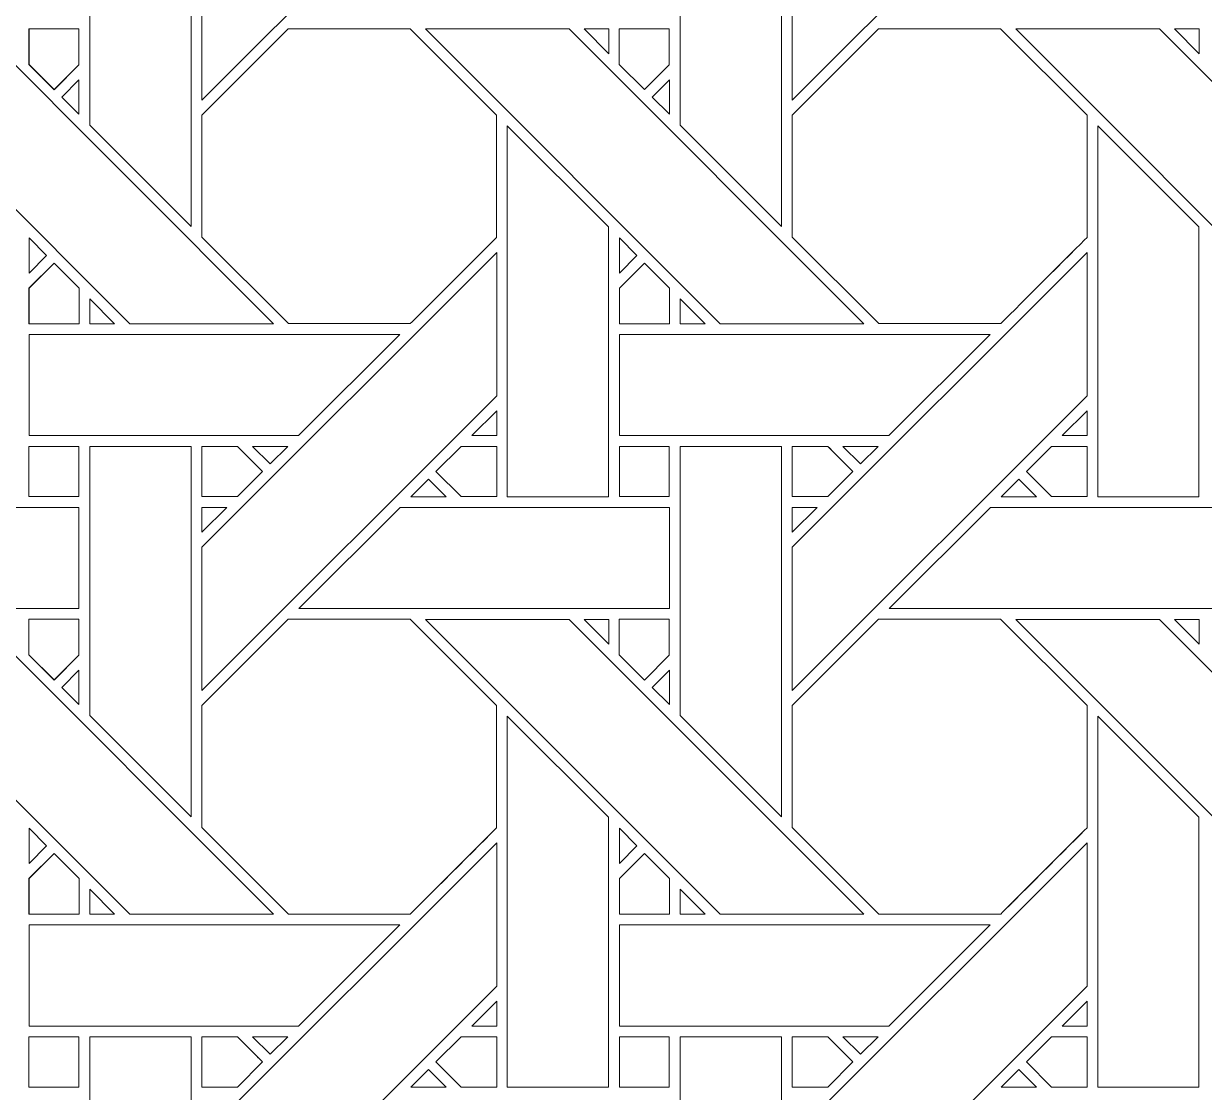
# Model space of a CAD drawing. Header units: inches. Extents: x 4.9 to 19.9, y 3.1 to 15.1.
# Drawn here: x 6.642 to 8.539, y 11.892 to 13.61 of the extents above; entities that cross this region are included whole.
import ezdxf

# ---------------------------------------------------------------- set-up
doc = ezdxf.new("R2010")
doc.units = ezdxf.units.IN
doc.header["$MEASUREMENT"] = 0
doc.layers.add('Design', color=7, linetype='Continuous', lineweight=0)

msp = doc.modelspace()

# ---------------------------------------------------------------- linework, layer by layer
at = {"layer": 'Design'}
for points, knots in [([(4.8829, 15.0948), (4.8829, 15.0948), (4.8829, 3.0948), (4.8829, 3.0948), (4.8829, 3.0948), (19.8829, 3.0948), (19.8829, 3.0948), (19.8829, 3.0948), (19.8829, 15.0948), (19.8829, 15.0948), (19.8829, 15.0948), (4.8829, 15.0948), (4.8829, 15.0948)], [0, 0, 0, 0, 1, 1, 1, 2, 2, 2, 3, 3, 3, 4, 4, 4, 4]), ([(5.4052, 14.5679), (5.4052, 14.5679), (5.4052, 3.6216), (5.4052, 3.6216), (5.4052, 3.6216), (19.3605, 3.6216), (19.3605, 3.6216), (19.3605, 3.6216), (19.3605, 14.5679), (19.3605, 14.5679), (19.3605, 14.5679), (5.4052, 14.5679), (5.4052, 14.5679)], [0, 0, 0, 0, 1, 1, 1, 2, 2, 2, 3, 3, 3, 4, 4, 4, 4]), ([(7.4017, 13.9603), (7.4017, 13.9603), (6.928, 13.4866), (6.928, 13.4866), (6.928, 13.4866), (6.928, 13.7167), (6.928, 13.7167), (6.928, 13.7167), (7.4017, 14.1903), (7.4017, 14.1903), (7.4017, 14.1903), (7.4017, 13.9603), (7.4017, 13.9603)], [0, 0, 0, 0, 1, 1, 1, 2, 2, 2, 3, 3, 3, 4, 4, 4, 4]), ([(8.3504, 13.9603), (8.3504, 13.9603), (7.8768, 13.4866), (7.8768, 13.4866), (7.8768, 13.4866), (7.8768, 13.7167), (7.8768, 13.7167), (7.8768, 13.7167), (8.3504, 14.1903), (8.3504, 14.1903), (8.3504, 14.1903), (8.3504, 13.9603), (8.3504, 13.9603)], [0, 0, 0, 0, 1, 1, 1, 2, 2, 2, 3, 3, 3, 4, 4, 4, 4]), ([(6.748, 13.4466), (6.748, 13.4466), (6.748, 13.8788), (6.748, 13.8788), (6.748, 13.8788), (6.9109, 13.8788), (6.9109, 13.8788), (6.9109, 13.8788), (6.9109, 13.2837), (6.9109, 13.2837), (6.9109, 13.2837), (6.748, 13.4466), (6.748, 13.4466)], [0, 0, 0, 0, 1, 1, 1, 2, 2, 2, 3, 3, 3, 4, 4, 4, 4]), ([(7.6967, 13.4466), (7.6967, 13.4466), (7.6967, 13.8788), (7.6967, 13.8788), (7.6967, 13.8788), (7.8596, 13.8788), (7.8596, 13.8788), (7.8596, 13.8788), (7.8596, 13.2837), (7.8596, 13.2837), (7.8596, 13.2837), (7.6967, 13.4466), (7.6967, 13.4466)], [0, 0, 0, 0, 1, 1, 1, 2, 2, 2, 3, 3, 3, 4, 4, 4, 4]), ([(6.5694, 13.601), (6.5694, 13.601), (7.043, 13.1273), (7.043, 13.1273), (7.043, 13.1273), (6.812, 13.1273), (6.812, 13.1273), (6.812, 13.1273), (6.3385, 13.601), (6.3385, 13.601), (6.3385, 13.601), (6.5694, 13.601), (6.5694, 13.601)], [0, 0, 0, 0, 1, 1, 1, 2, 2, 2, 3, 3, 3, 4, 4, 4, 4]), ([(6.7303, 13.601), (6.7303, 13.601), (6.7303, 13.5435), (6.7303, 13.5435), (6.7303, 13.5435), (6.6904, 13.5035), (6.6904, 13.5035), (6.6904, 13.5035), (6.65, 13.5438), (6.65, 13.5438), (6.65, 13.5438), (6.65, 13.601), (6.65, 13.601), (6.65, 13.601), (6.7303, 13.601), (6.7303, 13.601)], [0, 0, 0, 0, 1, 1, 1, 2, 2, 2, 3, 3, 3, 4, 4, 4, 5, 5, 5, 5]), ([(6.6905, 13.5034), (6.6905, 13.5034), (6.6502, 13.5438), (6.6502, 13.5438), (6.6502, 13.5438), (6.6502, 13.601), (6.6502, 13.601), (6.6502, 13.601), (6.7304, 13.601), (6.7304, 13.601), (6.7304, 13.601), (6.7304, 13.5434), (6.7304, 13.5434), (6.7304, 13.5434), (6.6905, 13.5034), (6.6905, 13.5034)], [0, 0, 0, 0, 1, 1, 1, 2, 2, 2, 3, 3, 3, 4, 4, 4, 5, 5, 5, 5]), ([(7.0667, 13.601), (7.0667, 13.601), (7.2629, 13.601), (7.2629, 13.601), (7.2629, 13.601), (7.4016, 13.4623), (7.4016, 13.4623), (7.4016, 13.4623), (7.4016, 13.2661), (7.4016, 13.2661), (7.3838, 13.2481), (7.2719, 13.1364), (7.2629, 13.1274), (7.2629, 13.1274), (7.0672, 13.1274), (7.0672, 13.1274), (7.0672, 13.1274), (6.928, 13.2666), (6.928, 13.2666), (6.928, 13.2666), (6.928, 13.4623), (6.928, 13.4623), (6.928, 13.4623), (7.0667, 13.601), (7.0667, 13.601)], [0, 0, 0, 0, 1, 1, 1, 2, 2, 2, 3, 3, 3, 4, 4, 4, 5, 5, 5, 6, 6, 6, 7, 7, 7, 8, 8, 8, 8]), ([(7.2629, 13.601), (7.2629, 13.601), (7.4016, 13.4623), (7.4016, 13.4623), (7.4016, 13.4623), (7.4016, 13.2661), (7.4016, 13.2661), (7.3838, 13.2481), (7.2719, 13.1363), (7.2629, 13.1274), (7.2629, 13.1274), (7.0672, 13.1274), (7.0672, 13.1274), (7.0672, 13.1274), (6.928, 13.2666), (6.928, 13.2666), (6.928, 13.2666), (6.928, 13.4623), (6.928, 13.4623), (6.928, 13.4623), (7.0667, 13.601), (7.0667, 13.601), (7.0667, 13.601), (7.2629, 13.601), (7.2629, 13.601)], [0, 0, 0, 0, 1, 1, 1, 2, 2, 2, 3, 3, 3, 4, 4, 4, 5, 5, 5, 6, 6, 6, 7, 7, 7, 8, 8, 8, 8]), ([(7.9918, 13.1273), (7.9918, 13.1273), (7.7607, 13.1273), (7.7607, 13.1273), (7.7607, 13.1273), (7.2872, 13.601), (7.2872, 13.601), (7.2872, 13.601), (7.5181, 13.601), (7.5181, 13.601), (7.5181, 13.601), (7.9918, 13.1273), (7.9918, 13.1273)], [0, 0, 0, 0, 1, 1, 1, 2, 2, 2, 3, 3, 3, 4, 4, 4, 4]), ([(7.5422, 13.601), (7.5422, 13.601), (7.5817, 13.601), (7.5817, 13.601), (7.5817, 13.601), (7.5817, 13.5611), (7.5817, 13.5611), (7.5817, 13.5611), (7.5422, 13.601), (7.5422, 13.601)], [0, 0, 0, 0, 1, 1, 1, 2, 2, 2, 3, 3, 3, 3]), ([(7.6791, 13.601), (7.6791, 13.601), (7.6791, 13.5434), (7.6791, 13.5434), (7.6791, 13.5434), (7.6392, 13.5035), (7.6392, 13.5035), (7.6392, 13.5035), (7.5988, 13.5438), (7.5988, 13.5438), (7.5988, 13.5438), (7.5988, 13.601), (7.5988, 13.601), (7.5988, 13.601), (7.6791, 13.601), (7.6791, 13.601)], [0, 0, 0, 0, 1, 1, 1, 2, 2, 2, 3, 3, 3, 4, 4, 4, 5, 5, 5, 5]), ([(7.6791, 13.5434), (7.6791, 13.5434), (7.6392, 13.5035), (7.6392, 13.5035), (7.6392, 13.5035), (7.5988, 13.5438), (7.5988, 13.5438), (7.5988, 13.5438), (7.5988, 13.601), (7.5988, 13.601), (7.5988, 13.601), (7.6791, 13.601), (7.6791, 13.601), (7.6791, 13.601), (7.6791, 13.5434), (7.6791, 13.5434)], [0, 0, 0, 0, 1, 1, 1, 2, 2, 2, 3, 3, 3, 4, 4, 4, 5, 5, 5, 5]), ([(8.0154, 13.601), (8.0154, 13.601), (8.2116, 13.601), (8.2116, 13.601), (8.2116, 13.601), (8.3504, 13.4623), (8.3504, 13.4623), (8.3504, 13.4623), (8.3504, 13.2661), (8.3504, 13.2661), (8.3326, 13.2481), (8.2207, 13.1364), (8.2117, 13.1274), (8.2117, 13.1274), (8.016, 13.1274), (8.016, 13.1274), (8.016, 13.1274), (7.8767, 13.2666), (7.8767, 13.2666), (7.8767, 13.2666), (7.8767, 13.4623), (7.8767, 13.4623), (7.8767, 13.4623), (8.0154, 13.601), (8.0154, 13.601)], [0, 0, 0, 0, 1, 1, 1, 2, 2, 2, 3, 3, 3, 4, 4, 4, 5, 5, 5, 6, 6, 6, 7, 7, 7, 8, 8, 8, 8]), ([(8.2116, 13.601), (8.2116, 13.601), (8.3504, 13.4623), (8.3504, 13.4623), (8.3504, 13.4623), (8.3504, 13.2661), (8.3504, 13.2661), (8.3327, 13.2482), (8.2207, 13.1365), (8.2117, 13.1274), (8.2117, 13.1274), (8.016, 13.1274), (8.016, 13.1274), (8.016, 13.1274), (7.8767, 13.2666), (7.8767, 13.2666), (7.8767, 13.2666), (7.8767, 13.4623), (7.8767, 13.4623), (7.8767, 13.4623), (8.0154, 13.601), (8.0154, 13.601), (8.0154, 13.601), (8.2116, 13.601), (8.2116, 13.601)], [0, 0, 0, 0, 1, 1, 1, 2, 2, 2, 3, 3, 3, 4, 4, 4, 5, 5, 5, 6, 6, 6, 7, 7, 7, 8, 8, 8, 8]), ([(8.9405, 13.1273), (8.9405, 13.1273), (8.7095, 13.1273), (8.7095, 13.1273), (8.7095, 13.1273), (8.2359, 13.601), (8.2359, 13.601), (8.2359, 13.601), (8.4669, 13.601), (8.4669, 13.601), (8.4669, 13.601), (8.9405, 13.1273), (8.9405, 13.1273)], [0, 0, 0, 0, 1, 1, 1, 2, 2, 2, 3, 3, 3, 4, 4, 4, 4]), ([(8.491, 13.601), (8.491, 13.601), (8.5304, 13.601), (8.5304, 13.601), (8.5304, 13.601), (8.5304, 13.5611), (8.5304, 13.5611), (8.5304, 13.5611), (8.491, 13.601), (8.491, 13.601)], [0, 0, 0, 0, 1, 1, 1, 2, 2, 2, 3, 3, 3, 3]), ([(6.7304, 13.5191), (6.7304, 13.5191), (6.7304, 13.464), (6.7304, 13.464), (6.7304, 13.464), (6.7027, 13.4913), (6.7027, 13.4913), (6.7027, 13.4913), (6.7304, 13.5191), (6.7304, 13.5191)], [0, 0, 0, 0, 1, 1, 1, 2, 2, 2, 3, 3, 3, 3]), ([(7.6792, 13.5191), (7.6792, 13.5191), (7.6792, 13.464), (7.6792, 13.464), (7.6792, 13.464), (7.6514, 13.4913), (7.6514, 13.4913), (7.6514, 13.4913), (7.6792, 13.5191), (7.6792, 13.5191)], [0, 0, 0, 0, 1, 1, 1, 2, 2, 2, 3, 3, 3, 3]), ([(7.4188, 12.8493), (7.4188, 12.8493), (7.4188, 13.4452), (7.4188, 13.4452), (7.4188, 13.4452), (7.5816, 13.283), (7.5816, 13.283), (7.5816, 13.283), (7.5816, 12.8493), (7.5816, 12.8493), (7.5816, 12.8493), (7.4188, 12.8493), (7.4188, 12.8493)], [0, 0, 0, 0, 1, 1, 1, 2, 2, 2, 3, 3, 3, 4, 4, 4, 4]), ([(8.3676, 12.8493), (8.3676, 12.8493), (8.3676, 13.4452), (8.3676, 13.4452), (8.3676, 13.4452), (8.5303, 13.283), (8.5303, 13.283), (8.5303, 13.283), (8.5303, 12.8493), (8.5303, 12.8493), (8.5303, 12.8493), (8.3676, 12.8493), (8.3676, 12.8493)], [0, 0, 0, 0, 1, 1, 1, 2, 2, 2, 3, 3, 3, 4, 4, 4, 4]), ([(6.6502, 13.2088), (6.6502, 13.2088), (6.6502, 13.2655), (6.6502, 13.2655), (6.6502, 13.2655), (6.6784, 13.2369), (6.6784, 13.2369), (6.6784, 13.2369), (6.6502, 13.2088), (6.6502, 13.2088)], [0, 0, 0, 0, 1, 1, 1, 2, 2, 2, 3, 3, 3, 3]), ([(7.5989, 13.2088), (7.5989, 13.2088), (7.5989, 13.2655), (7.5989, 13.2655), (7.5989, 13.2655), (7.6271, 13.2369), (7.6271, 13.2369), (7.6271, 13.2369), (7.5989, 13.2088), (7.5989, 13.2088)], [0, 0, 0, 0, 1, 1, 1, 2, 2, 2, 3, 3, 3, 3]), ([(7.4017, 13.0116), (7.4017, 13.0116), (6.928, 12.5379), (6.928, 12.5379), (6.928, 12.5379), (6.928, 12.768), (6.928, 12.768), (6.928, 12.768), (7.4017, 13.2416), (7.4017, 13.2416), (7.4017, 13.2416), (7.4017, 13.0116), (7.4017, 13.0116)], [0, 0, 0, 0, 1, 1, 1, 2, 2, 2, 3, 3, 3, 4, 4, 4, 4]), ([(8.3504, 13.0116), (8.3504, 13.0116), (7.8768, 12.5379), (7.8768, 12.5379), (7.8768, 12.5379), (7.8768, 12.768), (7.8768, 12.768), (7.8768, 12.768), (8.3504, 13.2416), (8.3504, 13.2416), (8.3504, 13.2416), (8.3504, 13.0116), (8.3504, 13.0116)], [0, 0, 0, 0, 1, 1, 1, 2, 2, 2, 3, 3, 3, 4, 4, 4, 4]), ([(6.6501, 13.1272), (6.6501, 13.1272), (6.6501, 13.1845), (6.6501, 13.1845), (6.6501, 13.1845), (6.6904, 13.2248), (6.6904, 13.2248), (6.6904, 13.2248), (6.7307, 13.1845), (6.7307, 13.1845), (6.7307, 13.1845), (6.7307, 13.1272), (6.7307, 13.1272), (6.7307, 13.1272), (6.6501, 13.1272), (6.6501, 13.1272)], [0, 0, 0, 0, 1, 1, 1, 2, 2, 2, 3, 3, 3, 4, 4, 4, 5, 5, 5, 5]), ([(6.6905, 13.2247), (6.6905, 13.2247), (6.7308, 13.1844), (6.7308, 13.1844), (6.7308, 13.1844), (6.7308, 13.1271), (6.7308, 13.1271), (6.7308, 13.1271), (6.6502, 13.1271), (6.6502, 13.1271), (6.6502, 13.1271), (6.6502, 13.1844), (6.6502, 13.1844), (6.6502, 13.1844), (6.6905, 13.2247), (6.6905, 13.2247)], [0, 0, 0, 0, 1, 1, 1, 2, 2, 2, 3, 3, 3, 4, 4, 4, 5, 5, 5, 5]), ([(7.5989, 13.1271), (7.5989, 13.1271), (7.5989, 13.1844), (7.5989, 13.1844), (7.5989, 13.1844), (7.6392, 13.2247), (7.6392, 13.2247), (7.6392, 13.2247), (7.6795, 13.1844), (7.6795, 13.1844), (7.6795, 13.1844), (7.6795, 13.1271), (7.6795, 13.1271), (7.6795, 13.1271), (7.5989, 13.1271), (7.5989, 13.1271)], [0, 0, 0, 0, 1, 1, 1, 2, 2, 2, 3, 3, 3, 4, 4, 4, 5, 5, 5, 5]), ([(7.6392, 13.2247), (7.6392, 13.2247), (7.6795, 13.1844), (7.6795, 13.1844), (7.6795, 13.1844), (7.6795, 13.1271), (7.6795, 13.1271), (7.6795, 13.1271), (7.5989, 13.1271), (7.5989, 13.1271), (7.5989, 13.1271), (7.5989, 13.1844), (7.5989, 13.1844), (7.5989, 13.1844), (7.6392, 13.2247), (7.6392, 13.2247)], [0, 0, 0, 0, 1, 1, 1, 2, 2, 2, 3, 3, 3, 4, 4, 4, 5, 5, 5, 5]), ([(6.7481, 13.1273), (6.7481, 13.1273), (6.7481, 13.1671), (6.7481, 13.1671), (6.7481, 13.1671), (6.7878, 13.1273), (6.7878, 13.1273), (6.7878, 13.1273), (6.7481, 13.1273), (6.7481, 13.1273)], [0, 0, 0, 0, 1, 1, 1, 2, 2, 2, 3, 3, 3, 3]), ([(7.6968, 13.1273), (7.6968, 13.1273), (7.6968, 13.1671), (7.6968, 13.1671), (7.6968, 13.1671), (7.7365, 13.1273), (7.7365, 13.1273), (7.7365, 13.1273), (7.6968, 13.1273), (7.6968, 13.1273)], [0, 0, 0, 0, 1, 1, 1, 2, 2, 2, 3, 3, 3, 3]), ([(6.6502, 12.9474), (6.6502, 12.9474), (6.6502, 13.1101), (6.6502, 13.1101), (6.6502, 13.1101), (7.2459, 13.1101), (7.2459, 13.1101), (7.2459, 13.1101), (7.0831, 12.9474), (7.0831, 12.9474), (7.0831, 12.9474), (6.6502, 12.9474), (6.6502, 12.9474)], [0, 0, 0, 0, 1, 1, 1, 2, 2, 2, 3, 3, 3, 4, 4, 4, 4]), ([(8.1946, 13.1101), (8.1946, 13.1101), (8.0319, 12.9474), (8.0319, 12.9474), (8.0319, 12.9474), (7.5989, 12.9474), (7.5989, 12.9474), (7.5989, 12.9474), (7.5989, 13.1101), (7.5989, 13.1101), (7.5989, 13.1101), (8.1946, 13.1101), (8.1946, 13.1101)], [0, 0, 0, 0, 1, 1, 1, 2, 2, 2, 3, 3, 3, 4, 4, 4, 4]), ([(7.4017, 12.9474), (7.4017, 12.9474), (7.3619, 12.9474), (7.3619, 12.9474), (7.3619, 12.9474), (7.4017, 12.9872), (7.4017, 12.9872), (7.4017, 12.9872), (7.4017, 12.9474), (7.4017, 12.9474)], [0, 0, 0, 0, 1, 1, 1, 2, 2, 2, 3, 3, 3, 3]), ([(8.3504, 12.9474), (8.3504, 12.9474), (8.3107, 12.9474), (8.3107, 12.9474), (8.3107, 12.9474), (8.3504, 12.9872), (8.3504, 12.9872), (8.3504, 12.9872), (8.3504, 12.9474), (8.3504, 12.9474)], [0, 0, 0, 0, 1, 1, 1, 2, 2, 2, 3, 3, 3, 3]), ([(6.6501, 12.8494), (6.6501, 12.8494), (6.6501, 12.9301), (6.6501, 12.9301), (6.6501, 12.9301), (6.7304, 12.9301), (6.7304, 12.9301), (6.7304, 12.9301), (6.7304, 12.8494), (6.7304, 12.8494), (6.7304, 12.8494), (6.6501, 12.8494), (6.6501, 12.8494)], [0, 0, 0, 0, 1, 1, 1, 2, 2, 2, 3, 3, 3, 4, 4, 4, 4]), ([(6.7304, 12.9301), (6.7304, 12.9301), (6.7304, 12.8494), (6.7304, 12.8494), (6.7304, 12.8494), (6.6501, 12.8494), (6.6501, 12.8494), (6.6501, 12.8494), (6.6501, 12.9301), (6.6501, 12.9301), (6.6501, 12.9301), (6.7304, 12.9301), (6.7304, 12.9301)], [0, 0, 0, 0, 1, 1, 1, 2, 2, 2, 3, 3, 3, 4, 4, 4, 4]), ([(6.9109, 12.9301), (6.9109, 12.9301), (6.9109, 12.335), (6.9109, 12.335), (6.9109, 12.335), (6.748, 12.4979), (6.748, 12.4979), (6.748, 12.4979), (6.748, 12.9301), (6.748, 12.9301), (6.748, 12.9301), (6.9109, 12.9301), (6.9109, 12.9301)], [0, 0, 0, 0, 1, 1, 1, 2, 2, 2, 3, 3, 3, 4, 4, 4, 4]), ([(6.985, 12.9301), (6.9902, 12.925), (7.021, 12.8942), (7.0254, 12.8898), (7.0254, 12.8898), (6.985, 12.8494), (6.985, 12.8494), (6.985, 12.8494), (6.928, 12.8494), (6.928, 12.8494), (6.928, 12.8494), (6.928, 12.9301), (6.928, 12.9301), (6.928, 12.9301), (6.985, 12.9301), (6.985, 12.9301)], [0, 0, 0, 0, 1, 1, 1, 2, 2, 2, 3, 3, 3, 4, 4, 4, 5, 5, 5, 5]), ([(7.0096, 12.9056), (7.0096, 12.9056), (7.0254, 12.8898), (7.0254, 12.8898), (7.0254, 12.8898), (6.985, 12.8494), (6.985, 12.8494), (6.985, 12.8494), (6.928, 12.8494), (6.928, 12.8494), (6.928, 12.8494), (6.928, 12.9301), (6.928, 12.9301), (6.928, 12.9301), (6.985, 12.9301), (6.985, 12.9301), (6.9904, 12.9248), (7.0003, 12.9149), (7.0096, 12.9056)], [0, 0, 0, 0, 1, 1, 1, 2, 2, 2, 3, 3, 3, 4, 4, 4, 5, 5, 5, 6, 6, 6, 6]), ([(7.0095, 12.9301), (7.0095, 12.9301), (7.0659, 12.9301), (7.0659, 12.9301), (7.0659, 12.9301), (7.0376, 12.9019), (7.0376, 12.9019), (7.0376, 12.9019), (7.0095, 12.9301), (7.0095, 12.9301)], [0, 0, 0, 0, 1, 1, 1, 2, 2, 2, 3, 3, 3, 3]), ([(7.3445, 12.8494), (7.3445, 12.8494), (7.3042, 12.8897), (7.3042, 12.8897), (7.3042, 12.8897), (7.3446, 12.9302), (7.3446, 12.9302), (7.3446, 12.9302), (7.4017, 12.9302), (7.4017, 12.9302), (7.4017, 12.9302), (7.4017, 12.8494), (7.4017, 12.8494), (7.4017, 12.8494), (7.3445, 12.8494), (7.3445, 12.8494)], [0, 0, 0, 0, 1, 1, 1, 2, 2, 2, 3, 3, 3, 4, 4, 4, 5, 5, 5, 5]), ([(7.3042, 12.8897), (7.3042, 12.8897), (7.3446, 12.9302), (7.3446, 12.9302), (7.3446, 12.9302), (7.4017, 12.9302), (7.4017, 12.9302), (7.4017, 12.9302), (7.4017, 12.8494), (7.4017, 12.8494), (7.4017, 12.8494), (7.3445, 12.8494), (7.3445, 12.8494), (7.3445, 12.8494), (7.3042, 12.8897), (7.3042, 12.8897)], [0, 0, 0, 0, 1, 1, 1, 2, 2, 2, 3, 3, 3, 4, 4, 4, 5, 5, 5, 5]), ([(7.5989, 12.8494), (7.5989, 12.8494), (7.5989, 12.9301), (7.5989, 12.9301), (7.5989, 12.9301), (7.6791, 12.9301), (7.6791, 12.9301), (7.6791, 12.9301), (7.6791, 12.8494), (7.6791, 12.8494), (7.6791, 12.8494), (7.5989, 12.8494), (7.5989, 12.8494)], [0, 0, 0, 0, 1, 1, 1, 2, 2, 2, 3, 3, 3, 4, 4, 4, 4]), ([(7.6791, 12.9301), (7.6791, 12.9301), (7.6791, 12.8494), (7.6791, 12.8494), (7.6791, 12.8494), (7.5989, 12.8494), (7.5989, 12.8494), (7.5989, 12.8494), (7.5989, 12.9301), (7.5989, 12.9301), (7.5989, 12.9301), (7.6791, 12.9301), (7.6791, 12.9301)], [0, 0, 0, 0, 1, 1, 1, 2, 2, 2, 3, 3, 3, 4, 4, 4, 4]), ([(7.6967, 12.4979), (7.6967, 12.4979), (7.6967, 12.9301), (7.6967, 12.9301), (7.6967, 12.9301), (7.8596, 12.9301), (7.8596, 12.9301), (7.8596, 12.9301), (7.8596, 12.335), (7.8596, 12.335), (7.8596, 12.335), (7.6967, 12.4979), (7.6967, 12.4979)], [0, 0, 0, 0, 1, 1, 1, 2, 2, 2, 3, 3, 3, 4, 4, 4, 4]), ([(7.9338, 12.9301), (7.9389, 12.925), (7.9697, 12.8942), (7.9741, 12.8898), (7.9741, 12.8898), (7.9337, 12.8494), (7.9337, 12.8494), (7.9337, 12.8494), (7.8767, 12.8494), (7.8767, 12.8494), (7.8767, 12.8494), (7.8767, 12.9301), (7.8767, 12.9301), (7.8767, 12.9301), (7.9338, 12.9301), (7.9338, 12.9301)], [0, 0, 0, 0, 1, 1, 1, 2, 2, 2, 3, 3, 3, 4, 4, 4, 5, 5, 5, 5]), ([(7.9741, 12.8898), (7.9741, 12.8898), (7.9337, 12.8494), (7.9337, 12.8494), (7.9337, 12.8494), (7.8767, 12.8494), (7.8767, 12.8494), (7.8767, 12.8494), (7.8767, 12.9301), (7.8767, 12.9301), (7.8767, 12.9301), (7.9338, 12.9301), (7.9338, 12.9301), (7.939, 12.9249), (7.9698, 12.8941), (7.9741, 12.8898)], [0, 0, 0, 0, 1, 1, 1, 2, 2, 2, 3, 3, 3, 4, 4, 4, 5, 5, 5, 5]), ([(7.9582, 12.9301), (7.9582, 12.9301), (8.0147, 12.9301), (8.0147, 12.9301), (8.0147, 12.9301), (7.9864, 12.9019), (7.9864, 12.9019), (7.9864, 12.9019), (7.9582, 12.9301), (7.9582, 12.9301)], [0, 0, 0, 0, 1, 1, 1, 2, 2, 2, 3, 3, 3, 3]), ([(8.3504, 12.9302), (8.3504, 12.9302), (8.3504, 12.8494), (8.3504, 12.8494), (8.3504, 12.8494), (8.2933, 12.8494), (8.2933, 12.8494), (8.2933, 12.8494), (8.2529, 12.8897), (8.2529, 12.8897), (8.2529, 12.8897), (8.2933, 12.9302), (8.2933, 12.9302), (8.2933, 12.9302), (8.3504, 12.9302), (8.3504, 12.9302)], [0, 0, 0, 0, 1, 1, 1, 2, 2, 2, 3, 3, 3, 4, 4, 4, 5, 5, 5, 5]), ([(8.2529, 12.8897), (8.2529, 12.8897), (8.2933, 12.9302), (8.2933, 12.9302), (8.2933, 12.9302), (8.3504, 12.9302), (8.3504, 12.9302), (8.3504, 12.9302), (8.3504, 12.8494), (8.3504, 12.8494), (8.3504, 12.8494), (8.2933, 12.8494), (8.2933, 12.8494), (8.2933, 12.8494), (8.2529, 12.8897), (8.2529, 12.8897)], [0, 0, 0, 0, 1, 1, 1, 2, 2, 2, 3, 3, 3, 4, 4, 4, 5, 5, 5, 5]), ([(7.3204, 12.8493), (7.3204, 12.8493), (7.2639, 12.8493), (7.2639, 12.8493), (7.2639, 12.8493), (7.2921, 12.8776), (7.2921, 12.8776), (7.2921, 12.8776), (7.3204, 12.8493), (7.3204, 12.8493)], [0, 0, 0, 0, 1, 1, 1, 2, 2, 2, 3, 3, 3, 3]), ([(8.2691, 12.8493), (8.2691, 12.8493), (8.2126, 12.8493), (8.2126, 12.8493), (8.2126, 12.8493), (8.2408, 12.8776), (8.2408, 12.8776), (8.2408, 12.8776), (8.2691, 12.8493), (8.2691, 12.8493)], [0, 0, 0, 0, 1, 1, 1, 2, 2, 2, 3, 3, 3, 3]), ([(6.298, 12.8322), (6.298, 12.8322), (6.7304, 12.8322), (6.7304, 12.8322), (6.7304, 12.8322), (6.7304, 12.6694), (6.7304, 12.6694), (6.7304, 12.6694), (6.1351, 12.6694), (6.1351, 12.6694), (6.1351, 12.6694), (6.298, 12.8322), (6.298, 12.8322)], [0, 0, 0, 0, 1, 1, 1, 2, 2, 2, 3, 3, 3, 4, 4, 4, 4]), ([(6.9679, 12.8322), (6.9679, 12.8322), (6.928, 12.7924), (6.928, 12.7924), (6.928, 12.7924), (6.928, 12.8322), (6.928, 12.8322), (6.928, 12.8322), (6.9679, 12.8322), (6.9679, 12.8322)], [0, 0, 0, 0, 1, 1, 1, 2, 2, 2, 3, 3, 3, 3]), ([(7.6792, 12.8322), (7.6792, 12.8322), (7.6792, 12.6694), (7.6792, 12.6694), (7.6792, 12.6694), (7.0839, 12.6694), (7.0839, 12.6694), (7.0839, 12.6694), (7.2467, 12.8322), (7.2467, 12.8322), (7.2467, 12.8322), (7.6792, 12.8322), (7.6792, 12.8322)], [0, 0, 0, 0, 1, 1, 1, 2, 2, 2, 3, 3, 3, 4, 4, 4, 4]), ([(7.9166, 12.8322), (7.9166, 12.8322), (7.8768, 12.7924), (7.8768, 12.7924), (7.8768, 12.7924), (7.8768, 12.8322), (7.8768, 12.8322), (7.8768, 12.8322), (7.9166, 12.8322), (7.9166, 12.8322)], [0, 0, 0, 0, 1, 1, 1, 2, 2, 2, 3, 3, 3, 3]), ([(8.6279, 12.8322), (8.6279, 12.8322), (8.6279, 12.6694), (8.6279, 12.6694), (8.6279, 12.6694), (8.0326, 12.6694), (8.0326, 12.6694), (8.0326, 12.6694), (8.1954, 12.8322), (8.1954, 12.8322), (8.1954, 12.8322), (8.6279, 12.8322), (8.6279, 12.8322)], [0, 0, 0, 0, 1, 1, 1, 2, 2, 2, 3, 3, 3, 4, 4, 4, 4]), ([(6.5694, 12.6522), (6.5694, 12.6522), (7.043, 12.1786), (7.043, 12.1786), (7.043, 12.1786), (6.812, 12.1786), (6.812, 12.1786), (6.812, 12.1786), (6.3385, 12.6522), (6.3385, 12.6522), (6.3385, 12.6522), (6.5694, 12.6522), (6.5694, 12.6522)], [0, 0, 0, 0, 1, 1, 1, 2, 2, 2, 3, 3, 3, 4, 4, 4, 4]), ([(6.7304, 12.6523), (6.7304, 12.6523), (6.7304, 12.5947), (6.7304, 12.5947), (6.7304, 12.5947), (6.6904, 12.5548), (6.6904, 12.5548), (6.6904, 12.5548), (6.6501, 12.5951), (6.6501, 12.5951), (6.6501, 12.5951), (6.6501, 12.6523), (6.6501, 12.6523), (6.6501, 12.6523), (6.7304, 12.6523), (6.7304, 12.6523)], [0, 0, 0, 0, 1, 1, 1, 2, 2, 2, 3, 3, 3, 4, 4, 4, 5, 5, 5, 5]), ([(6.6905, 12.5547), (6.6905, 12.5547), (6.6501, 12.5951), (6.6501, 12.5951), (6.6501, 12.5951), (6.6501, 12.6523), (6.6501, 12.6523), (6.6501, 12.6523), (6.7304, 12.6523), (6.7304, 12.6523), (6.7304, 12.6523), (6.7304, 12.5947), (6.7304, 12.5947), (6.7304, 12.5947), (6.6905, 12.5547), (6.6905, 12.5547)], [0, 0, 0, 0, 1, 1, 1, 2, 2, 2, 3, 3, 3, 4, 4, 4, 5, 5, 5, 5]), ([(7.0667, 12.6523), (7.0667, 12.6523), (7.2629, 12.6523), (7.2629, 12.6523), (7.2629, 12.6523), (7.4016, 12.5135), (7.4016, 12.5135), (7.4016, 12.5135), (7.4016, 12.3173), (7.4016, 12.3173), (7.3838, 12.2994), (7.2719, 12.1876), (7.2629, 12.1786), (7.2629, 12.1786), (7.0672, 12.1786), (7.0672, 12.1786), (7.0672, 12.1786), (6.928, 12.3179), (6.928, 12.3179), (6.928, 12.3179), (6.928, 12.5135), (6.928, 12.5135), (6.928, 12.5135), (7.0667, 12.6523), (7.0667, 12.6523)], [0, 0, 0, 0, 1, 1, 1, 2, 2, 2, 3, 3, 3, 4, 4, 4, 5, 5, 5, 6, 6, 6, 7, 7, 7, 8, 8, 8, 8]), ([(6.928, 12.5135), (6.928, 12.5135), (7.0667, 12.6523), (7.0667, 12.6523), (7.0667, 12.6523), (7.2629, 12.6523), (7.2629, 12.6523), (7.2629, 12.6523), (7.4016, 12.5135), (7.4016, 12.5135), (7.4016, 12.5135), (7.4016, 12.3173), (7.4016, 12.3173), (7.3835, 12.2991), (7.2717, 12.1874), (7.2629, 12.1786), (7.2629, 12.1786), (7.0672, 12.1786), (7.0672, 12.1786), (7.0672, 12.1786), (6.928, 12.3179), (6.928, 12.3179), (6.928, 12.3179), (6.928, 12.5135), (6.928, 12.5135)], [0, 0, 0, 0, 1, 1, 1, 2, 2, 2, 3, 3, 3, 4, 4, 4, 5, 5, 5, 6, 6, 6, 7, 7, 7, 8, 8, 8, 8]), ([(7.9918, 12.1786), (7.9918, 12.1786), (7.7607, 12.1786), (7.7607, 12.1786), (7.7607, 12.1786), (7.2872, 12.6522), (7.2872, 12.6522), (7.2872, 12.6522), (7.5181, 12.6522), (7.5181, 12.6522), (7.5181, 12.6522), (7.9918, 12.1786), (7.9918, 12.1786)], [0, 0, 0, 0, 1, 1, 1, 2, 2, 2, 3, 3, 3, 4, 4, 4, 4]), ([(7.5422, 12.6522), (7.5422, 12.6522), (7.5817, 12.6522), (7.5817, 12.6522), (7.5817, 12.6522), (7.5817, 12.6124), (7.5817, 12.6124), (7.5817, 12.6124), (7.5422, 12.6522), (7.5422, 12.6522)], [0, 0, 0, 0, 1, 1, 1, 2, 2, 2, 3, 3, 3, 3]), ([(7.6791, 12.6523), (7.6791, 12.6523), (7.6791, 12.5947), (7.6791, 12.5947), (7.6791, 12.5947), (7.6392, 12.5547), (7.6392, 12.5547), (7.6392, 12.5547), (7.5988, 12.5951), (7.5988, 12.5951), (7.5988, 12.5951), (7.5988, 12.6523), (7.5988, 12.6523), (7.5988, 12.6523), (7.6791, 12.6523), (7.6791, 12.6523)], [0, 0, 0, 0, 1, 1, 1, 2, 2, 2, 3, 3, 3, 4, 4, 4, 5, 5, 5, 5]), ([(7.6791, 12.5947), (7.6791, 12.5947), (7.6392, 12.5547), (7.6392, 12.5547), (7.6392, 12.5547), (7.5988, 12.5951), (7.5988, 12.5951), (7.5988, 12.5951), (7.5988, 12.6523), (7.5988, 12.6523), (7.5988, 12.6523), (7.6791, 12.6523), (7.6791, 12.6523), (7.6791, 12.6523), (7.6791, 12.5947), (7.6791, 12.5947)], [0, 0, 0, 0, 1, 1, 1, 2, 2, 2, 3, 3, 3, 4, 4, 4, 5, 5, 5, 5]), ([(8.0154, 12.6523), (8.0154, 12.6523), (8.2116, 12.6523), (8.2116, 12.6523), (8.2116, 12.6523), (8.3504, 12.5135), (8.3504, 12.5135), (8.3504, 12.5135), (8.3504, 12.3173), (8.3504, 12.3173), (8.3326, 12.2994), (8.2207, 12.1876), (8.2117, 12.1786), (8.2117, 12.1786), (8.016, 12.1786), (8.016, 12.1786), (8.016, 12.1786), (7.8767, 12.3179), (7.8767, 12.3179), (7.8767, 12.3179), (7.8767, 12.5135), (7.8767, 12.5135), (7.8767, 12.5135), (8.0154, 12.6523), (8.0154, 12.6523)], [0, 0, 0, 0, 1, 1, 1, 2, 2, 2, 3, 3, 3, 4, 4, 4, 5, 5, 5, 6, 6, 6, 7, 7, 7, 8, 8, 8, 8]), ([(8.3504, 12.5135), (8.3504, 12.5135), (8.3504, 12.3173), (8.3504, 12.3173), (8.3322, 12.299), (8.2204, 12.1874), (8.2117, 12.1786), (8.2117, 12.1786), (8.016, 12.1786), (8.016, 12.1786), (8.016, 12.1786), (7.8767, 12.3179), (7.8767, 12.3179), (7.8767, 12.3179), (7.8767, 12.5135), (7.8767, 12.5135), (7.8767, 12.5135), (8.0154, 12.6523), (8.0154, 12.6523), (8.0154, 12.6523), (8.2116, 12.6523), (8.2116, 12.6523), (8.2116, 12.6523), (8.3504, 12.5135), (8.3504, 12.5135)], [0, 0, 0, 0, 1, 1, 1, 2, 2, 2, 3, 3, 3, 4, 4, 4, 5, 5, 5, 6, 6, 6, 7, 7, 7, 8, 8, 8, 8]), ([(8.9405, 12.1786), (8.9405, 12.1786), (8.7095, 12.1786), (8.7095, 12.1786), (8.7095, 12.1786), (8.2359, 12.6522), (8.2359, 12.6522), (8.2359, 12.6522), (8.4668, 12.6522), (8.4668, 12.6522), (8.4668, 12.6522), (8.9405, 12.1786), (8.9405, 12.1786)], [0, 0, 0, 0, 1, 1, 1, 2, 2, 2, 3, 3, 3, 4, 4, 4, 4]), ([(8.491, 12.6522), (8.491, 12.6522), (8.5304, 12.6522), (8.5304, 12.6522), (8.5304, 12.6522), (8.5304, 12.6124), (8.5304, 12.6124), (8.5304, 12.6124), (8.491, 12.6522), (8.491, 12.6522)], [0, 0, 0, 0, 1, 1, 1, 2, 2, 2, 3, 3, 3, 3]), ([(6.7304, 12.5704), (6.7304, 12.5704), (6.7304, 12.5152), (6.7304, 12.5152), (6.7304, 12.5152), (6.7027, 12.5426), (6.7027, 12.5426), (6.7027, 12.5426), (6.7304, 12.5704), (6.7304, 12.5704)], [0, 0, 0, 0, 1, 1, 1, 2, 2, 2, 3, 3, 3, 3]), ([(7.6792, 12.5704), (7.6792, 12.5704), (7.6792, 12.5152), (7.6792, 12.5152), (7.6792, 12.5152), (7.6514, 12.5426), (7.6514, 12.5426), (7.6514, 12.5426), (7.6792, 12.5704), (7.6792, 12.5704)], [0, 0, 0, 0, 1, 1, 1, 2, 2, 2, 3, 3, 3, 3]), ([(7.5816, 12.3343), (7.5816, 12.3343), (7.5816, 11.9006), (7.5816, 11.9006), (7.5816, 11.9006), (7.4188, 11.9006), (7.4188, 11.9006), (7.4188, 11.9006), (7.4188, 12.4964), (7.4188, 12.4964), (7.4188, 12.4964), (7.5816, 12.3343), (7.5816, 12.3343)], [0, 0, 0, 0, 1, 1, 1, 2, 2, 2, 3, 3, 3, 4, 4, 4, 4]), ([(8.3676, 11.9006), (8.3676, 11.9006), (8.3676, 12.4964), (8.3676, 12.4964), (8.3676, 12.4964), (8.5303, 12.3343), (8.5303, 12.3343), (8.5303, 12.3343), (8.5303, 11.9006), (8.5303, 11.9006), (8.5303, 11.9006), (8.3676, 11.9006), (8.3676, 11.9006)], [0, 0, 0, 0, 1, 1, 1, 2, 2, 2, 3, 3, 3, 4, 4, 4, 4]), ([(6.6502, 12.26), (6.6502, 12.26), (6.6502, 12.3168), (6.6502, 12.3168), (6.6502, 12.3168), (6.6784, 12.2882), (6.6784, 12.2882), (6.6784, 12.2882), (6.6502, 12.26), (6.6502, 12.26)], [0, 0, 0, 0, 1, 1, 1, 2, 2, 2, 3, 3, 3, 3]), ([(7.5989, 12.26), (7.5989, 12.26), (7.5989, 12.3168), (7.5989, 12.3168), (7.5989, 12.3168), (7.6271, 12.2882), (7.6271, 12.2882), (7.6271, 12.2882), (7.5989, 12.26), (7.5989, 12.26)], [0, 0, 0, 0, 1, 1, 1, 2, 2, 2, 3, 3, 3, 3]), ([(6.928, 11.8193), (6.928, 11.8193), (7.4017, 12.2929), (7.4017, 12.2929), (7.4017, 12.2929), (7.4017, 12.0628), (7.4017, 12.0628), (7.4017, 12.0628), (6.928, 11.5892), (6.928, 11.5892), (6.928, 11.5892), (6.928, 11.8193), (6.928, 11.8193)], [0, 0, 0, 0, 1, 1, 1, 2, 2, 2, 3, 3, 3, 4, 4, 4, 4]), ([(8.3504, 12.0628), (8.3504, 12.0628), (7.8768, 11.5892), (7.8768, 11.5892), (7.8768, 11.5892), (7.8768, 11.8193), (7.8768, 11.8193), (7.8768, 11.8193), (8.3504, 12.2929), (8.3504, 12.2929), (8.3504, 12.2929), (8.3504, 12.0628), (8.3504, 12.0628)], [0, 0, 0, 0, 1, 1, 1, 2, 2, 2, 3, 3, 3, 4, 4, 4, 4]), ([(6.6904, 12.276), (6.6904, 12.276), (6.7307, 12.2357), (6.7307, 12.2357), (6.7307, 12.2357), (6.7307, 12.1784), (6.7307, 12.1784), (6.7307, 12.1784), (6.6501, 12.1784), (6.6501, 12.1784), (6.6501, 12.1784), (6.6501, 12.2357), (6.6501, 12.2357), (6.6501, 12.2357), (6.6904, 12.276), (6.6904, 12.276)], [0, 0, 0, 0, 1, 1, 1, 2, 2, 2, 3, 3, 3, 4, 4, 4, 5, 5, 5, 5]), ([(6.6904, 12.276), (6.6904, 12.276), (6.7308, 12.2357), (6.7308, 12.2357), (6.7308, 12.2357), (6.7308, 12.1784), (6.7308, 12.1784), (6.7308, 12.1784), (6.6502, 12.1784), (6.6502, 12.1784), (6.6502, 12.1784), (6.6502, 12.2356), (6.6502, 12.2356), (6.6502, 12.2356), (6.6904, 12.276), (6.6904, 12.276)], [0, 0, 0, 0, 1, 1, 1, 2, 2, 2, 3, 3, 3, 4, 4, 4, 5, 5, 5, 5]), ([(7.5989, 12.1784), (7.5989, 12.1784), (7.5989, 12.2357), (7.5989, 12.2357), (7.5989, 12.2357), (7.6392, 12.276), (7.6392, 12.276), (7.6392, 12.276), (7.6795, 12.2357), (7.6795, 12.2357), (7.6795, 12.2357), (7.6795, 12.1784), (7.6795, 12.1784), (7.6795, 12.1784), (7.5989, 12.1784), (7.5989, 12.1784)], [0, 0, 0, 0, 1, 1, 1, 2, 2, 2, 3, 3, 3, 4, 4, 4, 5, 5, 5, 5]), ([(7.6392, 12.276), (7.6392, 12.276), (7.6795, 12.2357), (7.6795, 12.2357), (7.6795, 12.2357), (7.6795, 12.1784), (7.6795, 12.1784), (7.6795, 12.1784), (7.5989, 12.1784), (7.5989, 12.1784), (7.5989, 12.1784), (7.5989, 12.2357), (7.5989, 12.2357), (7.5989, 12.2357), (7.6392, 12.276), (7.6392, 12.276)], [0, 0, 0, 0, 1, 1, 1, 2, 2, 2, 3, 3, 3, 4, 4, 4, 5, 5, 5, 5]), ([(6.7481, 12.1786), (6.7481, 12.1786), (6.7481, 12.2184), (6.7481, 12.2184), (6.7481, 12.2184), (6.7878, 12.1786), (6.7878, 12.1786), (6.7878, 12.1786), (6.7481, 12.1786), (6.7481, 12.1786)], [0, 0, 0, 0, 1, 1, 1, 2, 2, 2, 3, 3, 3, 3]), ([(7.6968, 12.1786), (7.6968, 12.1786), (7.6968, 12.2184), (7.6968, 12.2184), (7.6968, 12.2184), (7.7365, 12.1786), (7.7365, 12.1786), (7.7365, 12.1786), (7.6968, 12.1786), (7.6968, 12.1786)], [0, 0, 0, 0, 1, 1, 1, 2, 2, 2, 3, 3, 3, 3]), ([(6.6502, 11.9986), (6.6502, 11.9986), (6.6502, 12.1613), (6.6502, 12.1613), (6.6502, 12.1613), (7.2459, 12.1613), (7.2459, 12.1613), (7.2459, 12.1613), (7.0832, 11.9986), (7.0832, 11.9986), (7.0832, 11.9986), (6.6502, 11.9986), (6.6502, 11.9986)], [0, 0, 0, 0, 1, 1, 1, 2, 2, 2, 3, 3, 3, 4, 4, 4, 4]), ([(7.5989, 11.9986), (7.5989, 11.9986), (7.5989, 12.1613), (7.5989, 12.1613), (7.5989, 12.1613), (8.1946, 12.1613), (8.1946, 12.1613), (8.1946, 12.1613), (8.0319, 11.9986), (8.0319, 11.9986), (8.0319, 11.9986), (7.5989, 11.9986), (7.5989, 11.9986)], [0, 0, 0, 0, 1, 1, 1, 2, 2, 2, 3, 3, 3, 4, 4, 4, 4]), ([(7.3619, 11.9987), (7.3619, 11.9987), (7.4017, 12.0384), (7.4017, 12.0384), (7.4017, 12.0384), (7.4017, 11.9987), (7.4017, 11.9987), (7.4017, 11.9987), (7.3619, 11.9987), (7.3619, 11.9987)], [0, 0, 0, 0, 1, 1, 1, 2, 2, 2, 3, 3, 3, 3]), ([(8.3504, 11.9987), (8.3504, 11.9987), (8.3107, 11.9987), (8.3107, 11.9987), (8.3107, 11.9987), (8.3504, 12.0384), (8.3504, 12.0384), (8.3504, 12.0384), (8.3504, 11.9987), (8.3504, 11.9987)], [0, 0, 0, 0, 1, 1, 1, 2, 2, 2, 3, 3, 3, 3]), ([(6.6501, 11.9006), (6.6501, 11.9006), (6.6501, 11.9814), (6.6501, 11.9814), (6.6501, 11.9814), (6.7304, 11.9814), (6.7304, 11.9814), (6.7304, 11.9814), (6.7304, 11.9006), (6.7304, 11.9006), (6.7304, 11.9006), (6.6501, 11.9006), (6.6501, 11.9006)], [0, 0, 0, 0, 1, 1, 1, 2, 2, 2, 3, 3, 3, 4, 4, 4, 4]), ([(6.7304, 11.9814), (6.7304, 11.9814), (6.7304, 11.9006), (6.7304, 11.9006), (6.7304, 11.9006), (6.6501, 11.9006), (6.6501, 11.9006), (6.6501, 11.9006), (6.6501, 11.9814), (6.6501, 11.9814), (6.6501, 11.9814), (6.7304, 11.9814), (6.7304, 11.9814)], [0, 0, 0, 0, 1, 1, 1, 2, 2, 2, 3, 3, 3, 4, 4, 4, 4]), ([(6.9109, 11.9814), (6.9109, 11.9814), (6.9109, 11.3863), (6.9109, 11.3863), (6.9109, 11.3863), (6.748, 11.5492), (6.748, 11.5492), (6.748, 11.5492), (6.748, 11.9814), (6.748, 11.9814), (6.748, 11.9814), (6.9109, 11.9814), (6.9109, 11.9814)], [0, 0, 0, 0, 1, 1, 1, 2, 2, 2, 3, 3, 3, 4, 4, 4, 4]), ([(6.985, 11.9814), (6.9902, 11.9763), (7.021, 11.9455), (7.0254, 11.9411), (7.0254, 11.9411), (6.985, 11.9006), (6.985, 11.9006), (6.985, 11.9006), (6.928, 11.9006), (6.928, 11.9006), (6.928, 11.9006), (6.928, 11.9814), (6.928, 11.9814), (6.928, 11.9814), (6.985, 11.9814), (6.985, 11.9814)], [0, 0, 0, 0, 1, 1, 1, 2, 2, 2, 3, 3, 3, 4, 4, 4, 5, 5, 5, 5]), ([(7.0096, 11.9569), (7.0155, 11.9509), (7.0212, 11.9452), (7.0254, 11.9411), (7.0254, 11.9411), (6.985, 11.9006), (6.985, 11.9006), (6.985, 11.9006), (6.928, 11.9006), (6.928, 11.9006), (6.928, 11.9006), (6.928, 11.9814), (6.928, 11.9814), (6.928, 11.9814), (6.985, 11.9814), (6.985, 11.9814), (6.9904, 11.9761), (7.0003, 11.9662), (7.0096, 11.9569)], [0, 0, 0, 0, 1, 1, 1, 2, 2, 2, 3, 3, 3, 4, 4, 4, 5, 5, 5, 6, 6, 6, 6]), ([(7.0095, 11.9814), (7.0095, 11.9814), (7.0659, 11.9814), (7.0659, 11.9814), (7.0659, 11.9814), (7.0376, 11.9532), (7.0376, 11.9532), (7.0376, 11.9532), (7.0095, 11.9814), (7.0095, 11.9814)], [0, 0, 0, 0, 1, 1, 1, 2, 2, 2, 3, 3, 3, 3]), ([(7.3445, 11.9006), (7.3445, 11.9006), (7.3042, 11.941), (7.3042, 11.941), (7.3042, 11.941), (7.3446, 11.9814), (7.3446, 11.9814), (7.3446, 11.9814), (7.4017, 11.9814), (7.4017, 11.9814), (7.4017, 11.9814), (7.4017, 11.9006), (7.4017, 11.9006), (7.4017, 11.9006), (7.3445, 11.9006), (7.3445, 11.9006)], [0, 0, 0, 0, 1, 1, 1, 2, 2, 2, 3, 3, 3, 4, 4, 4, 5, 5, 5, 5]), ([(7.3042, 11.941), (7.3042, 11.941), (7.3446, 11.9814), (7.3446, 11.9814), (7.3446, 11.9814), (7.4017, 11.9814), (7.4017, 11.9814), (7.4017, 11.9814), (7.4017, 11.9006), (7.4017, 11.9006), (7.4017, 11.9006), (7.3445, 11.9006), (7.3445, 11.9006), (7.3445, 11.9006), (7.3042, 11.941), (7.3042, 11.941)], [0, 0, 0, 0, 1, 1, 1, 2, 2, 2, 3, 3, 3, 4, 4, 4, 5, 5, 5, 5]), ([(7.5989, 11.9006), (7.5989, 11.9006), (7.5989, 11.9814), (7.5989, 11.9814), (7.5989, 11.9814), (7.6791, 11.9814), (7.6791, 11.9814), (7.6791, 11.9814), (7.6791, 11.9006), (7.6791, 11.9006), (7.6791, 11.9006), (7.5989, 11.9006), (7.5989, 11.9006)], [0, 0, 0, 0, 1, 1, 1, 2, 2, 2, 3, 3, 3, 4, 4, 4, 4]), ([(7.5989, 11.9814), (7.5989, 11.9814), (7.6791, 11.9814), (7.6791, 11.9814), (7.6791, 11.9814), (7.6791, 11.9006), (7.6791, 11.9006), (7.6791, 11.9006), (7.5989, 11.9006), (7.5989, 11.9006), (7.5989, 11.9006), (7.5989, 11.9814), (7.5989, 11.9814)], [0, 0, 0, 0, 1, 1, 1, 2, 2, 2, 3, 3, 3, 4, 4, 4, 4]), ([(7.8596, 11.9814), (7.8596, 11.9814), (7.8596, 11.3863), (7.8596, 11.3863), (7.8596, 11.3863), (7.6967, 11.5492), (7.6967, 11.5492), (7.6967, 11.5492), (7.6967, 11.9814), (7.6967, 11.9814), (7.6967, 11.9814), (7.8596, 11.9814), (7.8596, 11.9814)], [0, 0, 0, 0, 1, 1, 1, 2, 2, 2, 3, 3, 3, 4, 4, 4, 4]), ([(7.9338, 11.9814), (7.9389, 11.9763), (7.9697, 11.9455), (7.9741, 11.9411), (7.9741, 11.9411), (7.9337, 11.9006), (7.9337, 11.9006), (7.9337, 11.9006), (7.8767, 11.9006), (7.8767, 11.9006), (7.8767, 11.9006), (7.8767, 11.9814), (7.8767, 11.9814), (7.8767, 11.9814), (7.9338, 11.9814), (7.9338, 11.9814)], [0, 0, 0, 0, 1, 1, 1, 2, 2, 2, 3, 3, 3, 4, 4, 4, 5, 5, 5, 5]), ([(7.9741, 11.9411), (7.9741, 11.9411), (7.9337, 11.9006), (7.9337, 11.9006), (7.9337, 11.9006), (7.8767, 11.9006), (7.8767, 11.9006), (7.8767, 11.9006), (7.8767, 11.9814), (7.8767, 11.9814), (7.8767, 11.9814), (7.9338, 11.9814), (7.9338, 11.9814), (7.939, 11.9762), (7.9698, 11.9454), (7.9741, 11.9411)], [0, 0, 0, 0, 1, 1, 1, 2, 2, 2, 3, 3, 3, 4, 4, 4, 5, 5, 5, 5]), ([(7.9582, 11.9814), (7.9582, 11.9814), (8.0147, 11.9814), (8.0147, 11.9814), (8.0147, 11.9814), (7.9864, 11.9532), (7.9864, 11.9532), (7.9864, 11.9532), (7.9582, 11.9814), (7.9582, 11.9814)], [0, 0, 0, 0, 1, 1, 1, 2, 2, 2, 3, 3, 3, 3]), ([(8.3504, 11.9814), (8.3504, 11.9814), (8.3504, 11.9006), (8.3504, 11.9006), (8.3504, 11.9006), (8.2933, 11.9006), (8.2933, 11.9006), (8.2933, 11.9006), (8.2529, 11.941), (8.2529, 11.941), (8.2529, 11.941), (8.2934, 11.9814), (8.2934, 11.9814), (8.2934, 11.9814), (8.3504, 11.9814), (8.3504, 11.9814)], [0, 0, 0, 0, 1, 1, 1, 2, 2, 2, 3, 3, 3, 4, 4, 4, 5, 5, 5, 5]), ([(8.2529, 11.941), (8.2529, 11.941), (8.2934, 11.9814), (8.2934, 11.9814), (8.2934, 11.9814), (8.3504, 11.9814), (8.3504, 11.9814), (8.3504, 11.9814), (8.3504, 11.9006), (8.3504, 11.9006), (8.3504, 11.9006), (8.2933, 11.9006), (8.2933, 11.9006), (8.2933, 11.9006), (8.2529, 11.941), (8.2529, 11.941)], [0, 0, 0, 0, 1, 1, 1, 2, 2, 2, 3, 3, 3, 4, 4, 4, 5, 5, 5, 5]), ([(7.3204, 11.9006), (7.3204, 11.9006), (7.2639, 11.9006), (7.2639, 11.9006), (7.2639, 11.9006), (7.2921, 11.9289), (7.2921, 11.9289), (7.2921, 11.9289), (7.3204, 11.9006), (7.3204, 11.9006)], [0, 0, 0, 0, 1, 1, 1, 2, 2, 2, 3, 3, 3, 3]), ([(8.2691, 11.9006), (8.2691, 11.9006), (8.2126, 11.9006), (8.2126, 11.9006), (8.2126, 11.9006), (8.2409, 11.9289), (8.2409, 11.9289), (8.2409, 11.9289), (8.2691, 11.9006), (8.2691, 11.9006)], [0, 0, 0, 0, 1, 1, 1, 2, 2, 2, 3, 3, 3, 3])]:
    msp.add_open_spline(points, degree=3, knots=knots, dxfattribs=at)

doc.saveas('drawing.dxf')
